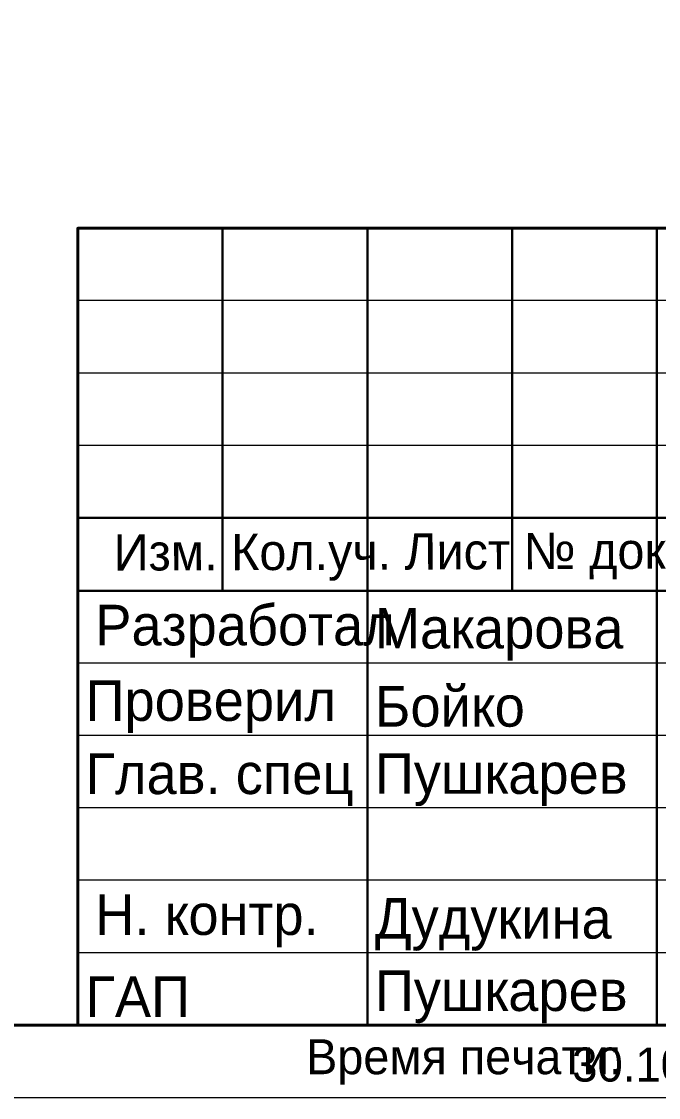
# Model space of a CAD drawing. Header units: millimetres. Extents: x 2294 to 908349, y -83289 to 219220.
# Drawn here: x 884721 to 889264, y 157878 to 165545 of the extents above; entities that cross this region are included whole.
import ezdxf

# ---------------------------------------------------------------- set-up
doc = ezdxf.new("R2010")
doc.units = ezdxf.units.MM
doc.layers.add('PDF _Геометрия', color=7, linetype='Continuous')
doc.layers.add('PDF _Текст', color=7, linetype='Continuous')

msp = doc.modelspace()

# ---------------------------------------------------------------- linework, layer by layer
at = {"layer": 'PDF _Геометрия', "lineweight": 18}
msp.add_lwpolyline([(904737.0955263246, 219219.5307749531), (817891.4039813057, 219219.5307749531), (817891.4039813057, 157877.6026686358), (904737.0955263246, 157877.6026686358)], dxfattribs=at)
at = {"layer": 'PDF _Геометрия', "lineweight": 40}
msp.add_lwpolyline([(904229.9929280039, 218703.6850283111), (904229.9929280039, 158393.4484152778), (819954.7869678736, 158393.4484152778), (819954.7869678736, 218703.6850283111)], close=True, dxfattribs=at)
msp.add_lwpolyline([(904229.9929280039, 164072.1232021686), (885121.842432538, 164072.1232021686), (885121.842432538, 158393.4484152778)], dxfattribs=at)
at = {"layer": 'PDF _Геометрия', "lineweight": 30}
for points in [[(886153.533925727, 164072.1232021686), (886153.533925727, 161488.5228949871)], [(887189.5969931241, 164072.1232021686), (887189.5969931241, 158393.4484152778)], [(888221.2884863131, 164072.1232021686), (888221.2884863131, 161488.5228949871)], [(889252.979979597, 164072.1232021686), (889252.979979597, 158393.4484152778)], [(891836.5802868251, 162008.7402156948), (885121.842432538, 162008.7402156948)], [(904229.9929280039, 161488.5228949871), (891836.5802868251, 161488.5228949871), (885121.842432538, 161488.5228949871)]]:
    msp.add_lwpolyline(points, dxfattribs=at)
at = {"layer": 'PDF _Геометрия', "lineweight": 9}
for points in [[(891836.5802868251, 163556.2774555732), (885121.842432538, 163556.2774555732)], [(891836.5802868251, 163040.4317089787), (885121.842432538, 163040.4317089787)], [(891836.5802868251, 162524.5859623367), (885121.842432538, 162524.5859623367)], [(891836.5802868251, 160972.6771483452), (885121.842432538, 160972.6771483452)], [(891836.5802868251, 160456.8314017507), (885121.842432538, 160456.8314017507)], [(891836.5802868251, 159940.9856551087), (885121.842432538, 159940.9856551087)], [(891836.5802868251, 159425.1399085142), (885121.842432538, 159425.1399085142)], [(891836.5802868251, 158909.2941619197), (885121.842432538, 158909.2941619197)]]:
    msp.add_lwpolyline(points, dxfattribs=at)

# ---------------------------------------------------------------- texts
at = {"layer": 'PDF _Текст', "attachment_point": 4, "style": ''}
for s, insert, char_height in [('11. Ведомости наружных откосов, отливов, металлических элементов фасада и деформационных швов см.', (864871.6674604192, 161969.4685885396), 288.4618517166867), ('Разработал', (885247.1239259671, 161200.4934417822), 289.4502280538725), ('Макарова', (887240.5194808617, 161178.6369607637), 289.4502280538725), ('12. Привязка светильника по горизонтали указана по центру светильника. Верх светильника выполнить', (864871.6674604192, 160959.6546990119), 288.4618517166867), ('Проверил', (885177.1831868216, 160662.8017755619), 289.4502280538725), ('Бойко', (887240.5194808617, 160662.8017755619), 289.4502280538725), ('Глав. спец', (885177.1831868216, 160142.5908472177), 289.4502280538725), ('Пушкарев', (887240.5061402731, 160142.5908472177), 289.4502280538725), ('Н. контр.', (885247.1239259671, 159137.1527007848), 289.4502280538725), ('Дудукина', (887240.5194808617, 159110.9249236288), 289.4502280538725), ('ГАП', (885177.1831868216, 158595.0897383795), 289.4502280538725), ('Пушкарев', (887240.5194808617, 158595.0897383795), 289.4502280538725)]:
    msp.add_mtext(s, dxfattribs=dict(at, insert=insert, char_height=char_height))
at = {"layer": 'PDF _Текст', "insert": (885378.2717055175, 161722.7813471921), "char_height": 258.7807193204002, "attachment_point": 4, "rotation": 0.19472922727572886, "style": ''}
msp.add_mtext('Изм. Кол.уч. Лист № док. Подпись', dxfattribs=at)
at = {"layer": 'PDF _Текст', "color": 9, "true_color": 0xc0c0c0, "attachment_point": 4, "style": ''}
for s, insert, char_height in [('Время печати:', (886750.91207291, 158130.4099469848), 249.3680660867176), ('30.10.2024 17:45:54', (888648.130217826, 158110.5417832418), 242.7438755627767)]:
    msp.add_mtext(s, dxfattribs=dict(at, insert=insert, char_height=char_height))

doc.saveas('drawing.dxf')
